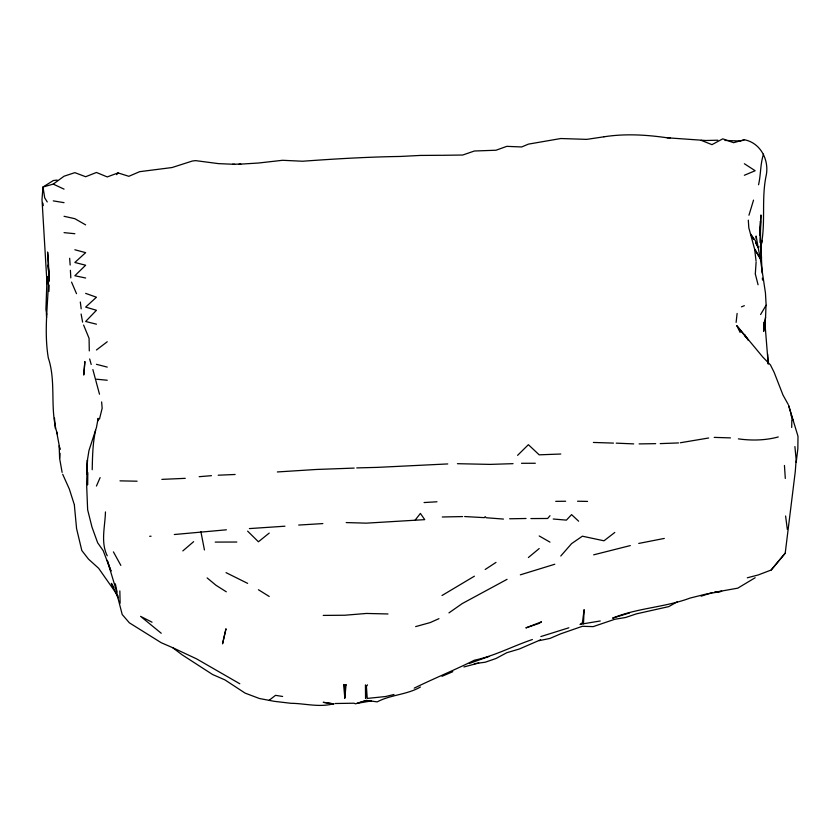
<?xml version="1.0" encoding="UTF-8"?>
<svg xmlns="http://www.w3.org/2000/svg" width="840" height="840" viewBox="0 0 840 840"><rect width="100%" height="100%" fill="white"/><g stroke="black" fill="none" stroke-linecap="round" stroke-linejoin="round"><path stroke-width="1.26" d="M760.011 242.519L760.914 214.966L760.137 233.72L760.462 221.056L760.525 239.684L762.153 273.063M791.711 427.466L791.826 419.853M763.959 328.955L764.169 322.476M48.93 291.449L49.161 285.086M765.566 317.405L763.613 331.454L765.566 317.405L765.965 306.222M759.759 235.505L760.231 227.041M97.986 420.767L98.123 418.352L96.453 427.539L88.977 450.481L87.455 459.995L86.709 486.581L87.644 509.754L91.959 527.016L97.65 542.776L103.194 550.651L110.985 571.095L107.247 560.417M755.318 273.903L756.105 262.07M105.452 511.938C105.115 526.438 100.464 542.157 107.247 555.807M62.118 472.385L59.63 458.483L60.039 453.327M89.292 350.91L89.072 338.31L83.601 325.059M346.048 684.758L344.831 697.946L343.633 684.789L346.048 684.758L344.81 686.48L344.799 697.946L344.81 686.48L343.633 684.789M736.113 322.392L737.111 313.446M796.204 462.273L797.843 448.854L798 436.296L788.676 405.562L792.918 420.483L791.101 415.338M760.683 249.47L761.807 240.429L761.114 245.616C765.786 222.799 761.365 199.385 765.965 176.536C769.713 160.965 761.019 142.874 744.366 139.755L733.562 142.684L722.768 138.841L711.963 144.648L701.169 140.333M582.383 622.923L584.125 609.651L583.485 623.763L580.03 624.488L582.383 622.923L583.485 623.763L600.254 620.97M747.296 577.794L758.153 574.98L771.162 570.024L785.211 553.192L795.26 471.702L796.173 459.764L794.903 446.565M763.518 154.13C760.211 164.094 760.935 174.594 758.552 184.758M95.613 430.343C92.663 443.268 92.505 456.656 92.211 469.707M753.533 200.12L748.954 215.229M99.467 419.129L102.165 408.219L101.63 401.93M96.442 486.056L100.117 477.614M760.599 314.538L766.101 305.245M367.5 684.841L366.408 686.427L365.558 698.439L365.431 684.904L366.408 686.427L367.248 698.428L385.57 696.528L394.002 694.491M415.044 520.233L420.409 513.418L424.736 519.645L366.849 523.12M116.676 174.647L118.041 172.914L128.845 176.305L139.64 171.675L172.032 167.538L192.35 161.028L195.626 160.629L218.431 163.622L234.675 164.325M771.162 570.024L785.211 553.192M549.99 515.707L547.659 518.48L530.88 518.574M560.784 556.006L571.589 543.617L582.383 536.193L603.981 540.803L614.786 532.455M517.587 455.354L528.392 444.685L539.186 454.829L560.784 454.02M182.837 550.914L193.631 541.663M528.392 557.519L539.196 548.551M269.22 533.085L258.426 541.779L247.632 531.143M269.22 700.224L275.52 695.341L282.608 696.454M96.453 349.976L107.247 341.764M448.949 612.885L462.179 603.603L507.056 579.337M46.715 314.57L45.916 309.404L47.082 276.665L47.019 283.826L42 199.437L42.987 187.016L53.256 184.107L64.05 176.211L74.855 172.652L85.648 176.726L96.442 172.473L107.247 176.925L118.041 172.914M485.195 569.478L495.999 562.412M414.215 688.139C434.07 678.395 454.703 670.026 474.401 660.208C494.613 656.019 512.904 646.023 532.392 639.524M442.008 595.508L474.401 576.198M755.16 577.731L737.783 588.158L714.452 592.316L721.665 591.318L705.201 594.29L690.134 598.059C665.133 607.373 637.119 607.95 612.623 618.135L629.517 612.938M677.418 601.734L668.776 606.606L636.374 613.872L625.579 617.484L614.786 619.279L593.187 626.619L582.383 626.294L560.784 633.791L549.99 638.411L539.196 640.647M540.582 639.807L519.267 649.026L506.793 652.712L495.999 658.497L485.195 662.225L474.401 663.684M438.963 618.65L430.227 622.566L415.643 626.609M420.409 687.015C406.959 694.806 390.831 694.649 377.213 701.862L366.408 700.434L357.01 703.364L371.522 700.896M442.008 676.295L452.802 671.696M744.366 175.266L755.16 170.73L744.366 163.727M741.447 306.852L744.366 305.697M742.046 140.627L744.366 139.755M469.34 663.464L488.964 656.481M554.799 564.239L520.338 574.833M701.169 596.19L711.974 592.63M568.848 627.784L540.855 636.562M366.408 700.434L355.614 703.825L353.955 703.216L335.171 703.51M630.304 545.58L593.68 554.831M463.921 666.95L478.727 663.033M717.812 140.207L705.611 140.501L667.139 137.781C646.212 134.768 625.034 133.487 604.044 136.794M778.271 436.957C765.303 440.454 751.632 440.727 738.371 438.869M638.736 543.438L664.293 538.429M680.316 442.754L708.655 437.997M603.928 136.804L586.772 139.367L560.784 138.527L528.392 144.134L521.64 146.969L506.793 146.349L495.999 150.234L474.401 151.001L462.714 155.032L442.428 155.295M174.321 534.524L226.38 529.809M57.194 180.075L53.351 180.527L42.987 187.016L44.72 197.873L47.24 201.936M185.252 478.338L161.858 479.378M199.174 476.69L211.459 475.671M238.833 164.241L258.426 163.023L282.587 160.293L302.547 161.238C335.192 158.865 367.721 156.944 400.386 156.45L420.409 155.431M249.396 528.591L284.939 526.207M298.694 525.063L322.854 523.582M354.175 468.09L316.25 469.476L277.358 471.954M424.074 502.551L436.989 501.774M447.762 463.932L377.412 467.376M149.667 536.288L151.084 536.214M218.19 475.209L235.127 474.485M513.041 463.659L490.171 464.394L457.422 463.691M660.198 443.615L678.521 442.932M356.738 467.911L377.003 467.387M232.533 164.252L240.839 164.084M442.27 516.989L462.609 516.569M509.639 518.784L526.039 518.49M639.114 443.909L655.673 443.656M555.734 501.354L565.656 501.249M420.588 155.431L441.567 155.284M323.221 615.405L344.81 615.237L366.408 613.452L388.006 613.966M667.139 137.781L670.383 137.76M521.514 463.292L535.322 463.26M215.229 542.094L236.828 542.031M119.994 480.858L137.088 481.205M577.553 501.228L587.549 501.417M724.889 140.416L740.891 141.067M346.195 522.575L366.009 523.142M714.21 437.388L730.453 437.892M593.397 442.449L613.442 443.1M616.214 443.153L633.675 443.888M464.636 516.548L484.302 517.65L485.195 516.684L486.276 517.755L503.454 519.067M553.214 519.005L566.401 520.128L571.589 514.626L578.634 521.21M96.453 379.207L107.247 380.237M64.05 232.638L74.855 233.709M334.016 703.983L323.221 702.314L333.385 703.815C319.147 707.637 304.773 703.395 290.819 703.29L274.176 701.316L259.403 698.502L245.144 693.137L224.91 679.885L212.604 674.52L182.038 654.759L172.694 647.692L161.238 642.726L129.37 622.828L122.199 614.492L116.613 592.788M53.256 200.876L64.05 202.661M85.648 278.008L74.844 275.751L85.648 265.22L74.844 262.479L85.648 252.651L74.855 249.774M64.05 216.29L74.855 218.694L85.648 224.879M96.453 324.188L85.648 321.489L96.453 310.275L85.648 307.094L96.442 297.224L85.648 293.37M96.453 364.329L107.247 367.101M172.694 647.692L196.549 658.854L239.799 683.76M53.256 184.107L64.05 189.137M226.034 572.639L247.632 583.37M152.04 622.209L140.584 616.35L161.238 633.255M539.196 535.962L549.99 542.136M258.426 589.732L269.22 596.452M226.296 591.801L215.996 585.28L207.134 577.92M740.177 332.514L736.869 325.773L762.689 356.937L770.438 364.928L774.071 372.194L783.006 395.084L788.256 404.513M736.869 325.773L748.429 340.221L744.366 334.404L745.563 336.725M118.104 596.075L98.627 568.281L88.505 559.135L81.816 550.525L76.577 528.612L74.351 504.966M753.659 239.495L750.488 233.888L748.808 227.787L748.314 220.164M755.57 242.865L758.111 247.349L760.284 258.562L765.45 292.992L766.133 305.067M113.873 587.759L111.373 583.338L118.041 597.775M113.421 551.88L120.845 565.404M76.503 293.654L71.568 282.125M62.696 474.285L69.321 489.006L74.193 504.294M57.393 434.112C49.298 409.521 56.574 382.662 48.3 357.903C42.41 322.633 51.618 287.364 47.596 252.021L49.119 280.119M107.383 560.857L116.991 592.567M99.498 394.212L95.77 380.373M89.67 358.953L91.203 364.487M92.883 369.569L95.508 379.439M755.349 274.103L758.069 284.781M59.42 446.985L59.965 449.505L56.648 431.823M115.343 583.832L116.886 591.287M200.886 531.657L204.435 549.948M81.112 314.024L82.614 322.119M42.871 203.175L43.291 205.601M785.589 516.002L787.343 529.484M80.314 302.012L81.186 308.826M756.042 261.009L754.667 249.333L760.284 258.562L754.477 248.661L750.488 233.888L755.16 240.324L758.111 247.349L756.126 236.03L756.137 238.518M762.352 278.145L762.573 280.098M764.862 322.235L768.222 364.024M761.029 252.441L760.347 246.067L761.565 257.828M54.474 418.089L55.367 428.642M69.657 258.29L70.161 265.052M784.445 465.465L785.306 478.433M767.613 354.092L768.201 363.72M49.172 281.274L48.216 264.852L49.151 280.171M46.368 313.656L46.588 317.51M70.403 270.322L70.812 277.893M764.306 321.699L764.6 329.322L764.4 322.171M59.147 445.725L59.63 458.483M119.837 590.919L120.12 603.225M87.549 474.59L87.539 484.88L87.602 472.374L87.549 474.59M86.909 472.773L86.877 474.212L87.455 459.995L86.909 472.773M84.871 361.725L83.769 374.829L84.871 361.725M225.771 629.506L222.537 643.85L226.034 628.772L225.771 629.506M541.349 621.884L539.196 623.364L525.861 627.9L541.349 621.884"/></g></svg>
